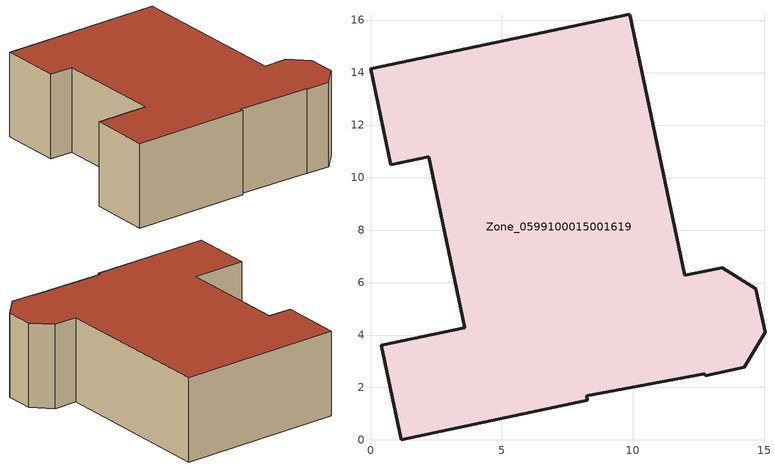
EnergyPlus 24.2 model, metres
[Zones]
Zone_0599100015001619
 floor ground (C_G): 8.23,1.68 8.27,1.5 1.17,0 0.4,3.61 3.59,4.28 2.21,10.8 0.77,10.49 0,14.14 9.87,16.23 11.98,6.27 13.41,6.57 14.67,5.77 15.03,4.1 14.23,2.77 12.75,2.46 12.73,2.53 z0.9
 wall outside (C_F): 9.87,16.23 0,14.14 0.77,10.49 2.21,10.8 3.59,4.28 0.4,3.61 1.17,0 8.27,1.5 8.23,1.68 12.73,2.53 12.75,2.46 14.23,2.77 15.03,4.1 14.67,5.77 13.41,6.57 11.98,6.27 9.87,16.23 z0.9:6.07
 roof outside (C_R): 8.27,1.5 8.23,1.68 12.73,2.53 12.75,2.46 14.23,2.77 15.03,4.1 14.67,5.77 13.41,6.57 11.98,6.27 9.87,16.23 0,14.14 0.77,10.49 2.21,10.8 3.59,4.28 0.4,3.61 1.17,0 z6.07
[BUILDING]
Pand.0599100015001619: North Axis=0; Terrain=City; Loads Convergence Tolerance Value=0.04; Temperature Convergence Tolerance Value=0.4; Solar Distribution=FullExterior; Maximum Number of Warmup Days=25; Minimum Number of Warmup Days=1
[Site:Location]
Rotterdam.The.Hague.AP_ZH_NLD Design_Conditions: Latitude=51.96; Longitude=4.45; Time Zone=1; Elevation=-4.5
[SITE:GROUNDTEMPERATURE:BUILDINGSURFACE]
18, 18, 18, 18, 18, 18, 18, 18, 18, 18, 18, 18
[MATERIAL] Thermal Absorptance=0.9; Solar Absorptance=0.7; Visible Absorptance=0.7
Name | Roughness | Thickness | Conductivity | Density | Specific Heat
G.D.1965 | MediumSmooth | 0.15 | 1 | 540 | 1210
F.D.1965 | Rough | 0.3 | 0.857143 | 1920 | 840
R.D.1965 | MediumRough | 0.2 | 0.08 | 1500 | 1000
[CONSTRUCTION]
C_G: G.D.1965
C_F: F.D.1965
C_R: R.D.1965
[ZONE]
Zone_0599100015001619: Type=1; Multiplier=1; Ceiling Height=Autocalculate; Volume=Autocalculate; Floor Area=autocalculate; Part of Total Floor Area=Yes
[ZONEINFILTRATION:DESIGNFLOWRATE]
Infil_Zone_0599100015001619: Zone or ZoneList or Space or SpaceList=Zone_0599100015001619; Schedule=AlwaysOn; Design Flow Rate Calculation Method=Flow/Area; Flow Rate per Floor Area=0.0042; Constant Term Coefficient=1; Temperature Term Coefficient=0; Velocity Term Coefficient=0; Velocity Squared Term Coefficient=0
[HVACTEMPLATE:ZONE:IDEALLOADSAIRSYSTEM]
Zone_0599100015001619: Maximum Heating Supply Air Temperature=50; Minimum Cooling Supply Air Temperature=13; Maximum Heating Supply Air Humidity Ratio=0.0156; Minimum Cooling Supply Air Humidity Ratio=0.0077; Heating Limit=NoLimit; Cooling Limit=NoLimit; Dehumidification Control Type=ConstantSensibleHeatRatio; Cooling Sensible Heat Ratio=0.7; Dehumidification Setpoint=60; Humidification Control Type=None; Humidification Setpoint=30; Outdoor Air Method=None; Outdoor Air Flow Rate per Person=0.00944; Outdoor Air Flow Rate per Zone Floor Area=0; Outdoor Air Flow Rate per Zone=0; Demand Controlled Ventilation Type=None; Outdoor Air Economizer Type=NoEconomizer; Heat Recovery Type=None; Sensible Heat Recovery Effectiveness=0.7; Latent Heat Recovery Effectiveness=0.65
[ZONECONTROL:THERMOSTAT]
ThermostatControl_Zone_0599100015001619: Zone or ZoneList=Zone_0599100015001619; Control Type Schedule=DualSetpointControlType; Control 1=Thermostat_Zone_0599100015001619; Temperature Difference Between Cutout And Setpoint=0
[THERMOSTATSETPOINT:DUALSETPOINT]
Thermostat_Zone_0599100015001619: Heating Setpoint Temperature Schedule=HeatingSetpoint_Zone_0599100015001619; Cooling Setpoint Temperature Schedule=CoolingSetpoint_Zone_0599100015001619
[SCHEDULE:COMPACT]
HeatingSetpoint_Zone_0599100015001619: Through: 12/31, For: AllDays, Until: 24:00, 21
CoolingSetpoint_Zone_0599100015001619: Through: 12/31, For: AllDays, Until: 24:00, 24
DualSetpointControlType: Through: 12/31, For: AllDays, Until: 24:00, 4
AlwaysOn: Through: 12/31, For: AllDays, Until: 24:00, 1
